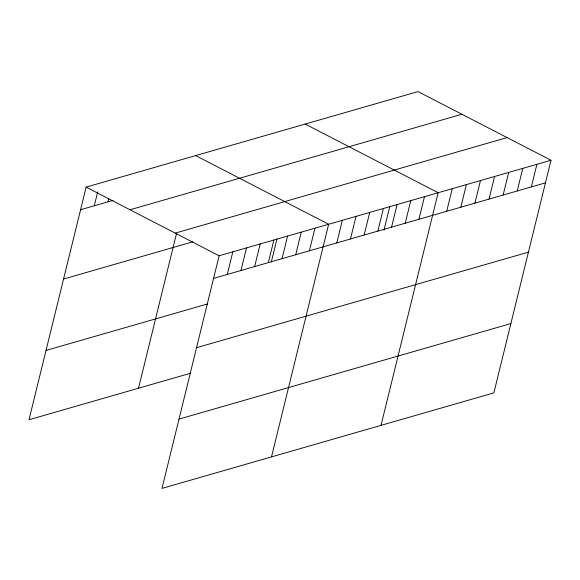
<?xml version="1.0" encoding="UTF-8"?>
<svg xmlns="http://www.w3.org/2000/svg" width="580" height="580" viewBox="0 0 580 580"><rect width="100%" height="100%" fill="white"/><g stroke="black" fill="none" stroke-linecap="round" stroke-linejoin="round"><path stroke-width="0.87" d="M551 160.254L219.124 255.78L161.987 488.411L493.863 392.885L551 160.254L418.013 91.589L86.137 187.115L29 419.746L190.711 373.201M94.279 205.777L97.694 191.864M107.967 201.833L108.822 198.36M138.518 388.223L176.487 233.638M227.266 274.442L232.812 251.836M240.954 270.505L246.507 247.899M254.642 266.561L260.195 243.955M268.33 262.617L273.883 240.018M271.324 261.885L276.964 238.931M282.025 258.68L287.571 236.075M295.713 254.736L301.267 232.138M309.401 250.799L314.954 228.194M271.505 456.888L328.642 224.257L195.656 155.592M336.784 242.918L342.33 220.313M350.472 238.975L356.026 216.376M364.16 235.038L369.714 212.432M377.848 231.094L383.402 208.495M383.953 230.26L389.803 206.451M391.543 227.157L397.09 204.551M405.232 223.213L410.785 200.615M418.92 219.276L424.473 196.671M381.024 425.365L438.161 192.734L305.181 124.069M446.716 211.272L452.27 188.674M460.817 207.212L466.371 184.614M474.926 203.152L480.479 180.554M489.027 199.092L494.58 176.494M503.135 195.032L508.689 172.434M517.237 190.972L522.79 168.374M531.345 186.912L536.899 164.314M80.591 209.713L113.1 200.361M130.022 209.771L461.897 114.246M175.24 233.117L507.116 137.59M63.561 279.024L192.763 241.838M213.57 278.385L545.447 182.852M46.023 350.436L207.734 303.891M196.548 347.695L528.423 252.162M179.01 419.101L510.886 323.575M86.137 187.115L219.124 255.78"/></g></svg>
